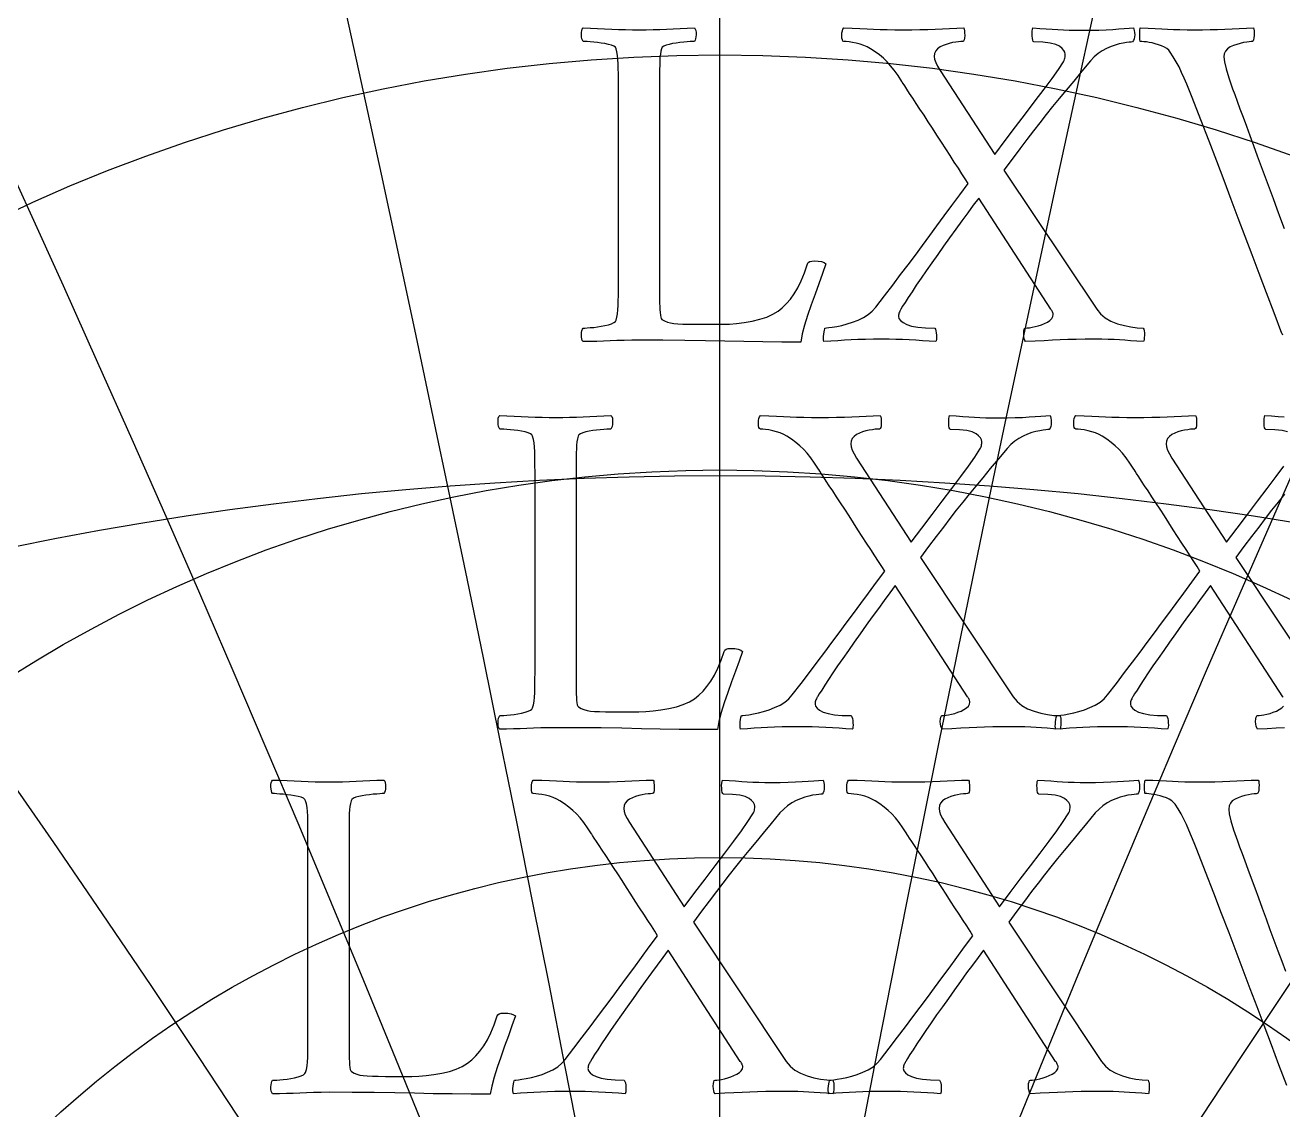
# Model space of a CAD drawing. Header units: millimetres. Extents: x -69 to 69, y -69 to 71.
# Drawn here: x -5.81 to 4.71, y 24 to 33.08 of the extents above; entities that cross this region are included whole.
import ezdxf

# ---------------------------------------------------------------- set-up
doc = ezdxf.new("R2010")
doc.units = ezdxf.units.MM
for name, color, linetype in [('CUT_OUTER', 1, 'Continuous'), ('ENGRAVE', 7, 'Continuous'), ('ENGRAVE_FINE', 8, 'Continuous'), ('TEXT', 5, 'Continuous')]:
    doc.layers.add(name, color=color, linetype=linetype)

msp = doc.modelspace()

# ---------------------------------------------------------------- linework, layer by layer
at = {"layer": 'CUT_OUTER'}
msp.add_arc((-0.0002, -0.0002), 69.3899, 142.382592, 87.802904, dxfattribs=at)
at = {"layer": 'ENGRAVE'}
msp.add_lwpolyline([(0, -68.4), (0, 68.4)], dxfattribs=at)
for centre, radius in [((0, 0), 68.4), ((0, 26.441), 35.7539), ((0, 24.4479), 31.3393), ((0, 22.8282), 27.3367), ((0, 21.5079), 23.6585), ((0, 0), 44.7739), ((0, 20.4326), 20.2372), ((0, 19.5621), 17.0197), ((0, 18.8666), 13.963), ((0, 18.3235), 11.0316), ((0, 0), 29.3085), ((0, 17.9164), 8.195)]:
    msp.add_circle(centre, radius, dxfattribs=at)
for centre, radius, start, end in [((0, 28.9104), 40.6984, 111.7043, 68.2957), ((0, 32.0029), 46.3352, 149.45052, 30.54948), ((0, 35.9333), 52.8966, 171.08193, 8.91807), ((0, 41.0277), 60.7287, 187.99044, 352.00956)]:
    msp.add_arc(centre, radius, start, end, dxfattribs=at)
at = {"layer": 'ENGRAVE_FINE'}
for centre, radius, start, end in [((-375.8573, -48.8622), 381.6555, 4.409132, 17.717416), ((-375.8573, -48.8622), 381.6555, 4.409132, 17.717416), ((375.8573, -48.8622), 381.6555, 162.282584, 175.590868), ((375.8573, -48.8622), 381.6555, 162.282584, 175.590868), ((-182.0857, -48.8622), 193.7716, 8.872894, 35.575309), ((-182.0857, -48.8622), 193.7716, 8.872894, 35.575309), ((182.0857, -48.8622), 193.7716, 144.424691, 171.127106), ((182.0857, -48.8622), 193.7716, 144.424691, 171.127106), ((-114.7896, -48.8622), 132.5476, 13.448315, 53.699619), ((-114.7896, -48.8622), 132.5476, 13.448315, 53.699619), ((114.7896, -48.8622), 132.5476, 126.300381, 166.551685), ((114.7896, -48.8622), 132.5476, 126.300381, 166.551685), ((-78.982, -48.8622), 103.1037, 18.197395, 72.175489), ((-78.982, -48.8622), 103.1037, 18.197395, 72.175489), ((78.982, -48.8622), 103.1037, 107.824511, 161.802605), ((78.982, -48.8622), 103.1037, 107.824511, 161.802605), ((-55.6103, -48.8622), 86.5143, 23.190077, 90.995041), ((-55.6103, -48.8622), 86.5143, 23.190077, 90.995041), ((55.6103, -48.8622), 86.5143, 89.004959, 156.809923), ((55.6103, -48.8622), 86.5143, 89.004959, 156.809923), ((-38.2632, -48.8622), 76.5264, 28.50781, 105.376456), ((-38.2632, -48.8622), 76.5264, 28.50781, 105.376456), ((38.2632, -48.8622), 76.5264, 74.623544, 151.49219), ((38.2632, -48.8622), 76.5264, 74.623544, 151.49219)]:
    msp.add_arc(centre, radius, start, end, dxfattribs=at)
at = {"layer": 'TEXT'}
for points in [[(-0.5036, 30.899), (-0.5036, 30.8944), (-0.5036, 30.8889), (-0.5036, 30.8823), (-0.5036, 30.8747), (-0.5036, 30.8551), (-0.5036, 30.8327), (-0.5036, 30.8076), (-0.5036, 30.7796), (-0.5034, 30.7509), (-0.5026, 30.7235), (-0.5013, 30.6973), (-0.4996, 30.6724), (-0.497, 30.6507), (-0.4935, 30.634), (-0.489, 30.6224), (-0.4834, 30.6158), (-0.462, 30.603), (-0.4384, 30.5931), (-0.4125, 30.5858), (-0.3843, 30.5814), (-0.3508, 30.5788), (-0.3089, 30.5769), (-0.2588, 30.5757), (-0.2002, 30.5754), (0.0222, 30.5754), (0.0803, 30.577), (0.1411, 30.5819), (0.2047, 30.5901), (0.271, 30.6016), (0.3354, 30.6167), (0.3929, 30.6355), (0.4436, 30.6582), (0.4874, 30.6846), (0.5232, 30.7134), (0.5577, 30.7473), (0.591, 30.7862), (0.623, 30.8302), (0.6534, 30.8808), (0.6821, 30.9394), (0.709, 31.0062), (0.7342, 31.081), (0.7408, 31.0916), (0.7524, 31.0992), (0.7691, 31.1038), (0.7908, 31.1053), (0.8242, 31.1038), (0.8515, 31.0992), (0.8727, 31.0916), (0.8879, 31.081), (0.859, 30.9988), (0.8288, 30.9141), (0.7973, 30.8269), (0.7645, 30.7372), (0.7341, 30.6494), (0.7094, 30.5683), (0.6906, 30.4937), (0.6776, 30.4257), (0.518, 30.4262), (0.359, 30.4277), (0.2005, 30.4302), (0.0425, 30.4338), (-0.1203, 30.4373), (-0.2933, 30.4398), (-0.4763, 30.4414), (-0.6695, 30.4419), (-0.7365, 30.4415), (-0.7999, 30.4403), (-0.8598, 30.4385), (-0.9162, 30.4358), (-0.9713, 30.4331), (-1.0275, 30.4312), (-1.0846, 30.4301), (-1.1428, 30.4297), (-1.1497, 30.4393), (-1.1544, 30.452), (-1.1568, 30.4677), (-1.1569, 30.4864), (-1.1553, 30.5051), (-1.1524, 30.5207), (-1.1482, 30.5334), (-1.1428, 30.543), (-1.1281, 30.5434), (-1.1084, 30.5445), (-1.0836, 30.5464), (-1.0538, 30.5491), (-1.0218, 30.5527), (-0.9906, 30.5577), (-0.9601, 30.5639), (-0.9304, 30.5713), (-0.9045, 30.5797), (-0.8854, 30.5885), (-0.8731, 30.5979), (-0.8677, 30.6077), (-0.8605, 30.6338), (-0.855, 30.6633), (-0.8514, 30.6965), (-0.8495, 30.7331), (-0.8486, 30.7723), (-0.848, 30.813), (-0.8476, 30.8552), (-0.8475, 30.899), (-0.8475, 32.5858), (-0.8476, 32.6297), (-0.848, 32.6723), (-0.8486, 32.7136), (-0.8495, 32.7537), (-0.8514, 32.7912), (-0.855, 32.825), (-0.8605, 32.8549), (-0.8677, 32.8811), (-0.8731, 32.8925), (-0.8854, 32.9023), (-0.9045, 32.9107), (-0.9304, 32.9175), (-0.9601, 32.9232), (-0.9906, 32.9281), (-1.0218, 32.9323), (-1.0538, 32.9357), (-1.0836, 32.9384), (-1.1084, 32.9403), (-1.1281, 32.9414), (-1.1428, 32.9418), (-1.1482, 32.9514), (-1.1524, 32.964), (-1.1553, 32.9797), (-1.1569, 32.9984), (-1.1568, 33.0171), (-1.1544, 33.0328), (-1.1497, 33.0454), (-1.1428, 33.055), (-1.0823, 33.0529), (-1.0224, 33.0505), (-0.963, 33.0478), (-0.9041, 33.0449), (-0.8457, 33.0423), (-0.7878, 33.0404), (-0.7304, 33.0392), (-0.6735, 33.0389), (-0.6152, 33.0392), (-0.5577, 33.0404), (-0.501, 33.0423), (-0.445, 33.0449), (-0.3887, 33.0478), (-0.3312, 33.0505), (-0.2724, 33.0529), (-0.2124, 33.055), (-0.2054, 33.0454), (-0.2007, 33.0328), (-0.1983, 33.0171), (-0.1982, 32.9984), (-0.1999, 32.9797), (-0.2028, 32.964), (-0.2069, 32.9514), (-0.2124, 32.9418), (-0.227, 32.9414), (-0.2468, 32.9403), (-0.2715, 32.9384), (-0.3014, 32.9357), (-0.3332, 32.9323), (-0.3641, 32.9281), (-0.3939, 32.9232), (-0.4227, 32.9175), (-0.448, 32.9107), (-0.4672, 32.9023), (-0.4804, 32.8925), (-0.4874, 32.8811), (-0.4929, 32.8594), (-0.497, 32.8346), (-0.5, 32.8068), (-0.5016, 32.7759), (-0.5025, 32.7428), (-0.5031, 32.7082), (-0.5035, 32.672), (-0.5036, 32.6343), (-0.5036, 32.6283), (-0.5036, 32.6222), (-0.5036, 32.6161), (-0.5036, 32.6101), (-0.5036, 32.604), (-0.5036, 32.5979), (-0.5036, 32.5919), (-0.5036, 32.5858)], [(1.5351, 33.0389), (1.6064, 33.0392), (1.6747, 33.0404), (1.7399, 33.0423), (1.8021, 33.0449), (1.8625, 33.0478), (1.9225, 33.0505), (1.9819, 33.0529), (2.0408, 33.055), (2.0443, 33.0449), (2.0469, 33.0308), (2.0484, 33.0126), (2.0489, 32.9903), (2.0479, 32.9691), (2.0448, 32.9539), (2.0398, 32.9448), (2.0327, 32.9418), (2.0168, 32.9411), (1.9973, 32.9392), (1.9743, 32.9361), (1.9477, 32.9317), (1.9199, 32.9256), (1.8931, 32.9175), (1.8673, 32.9074), (1.8426, 32.8953), (1.8213, 32.8805), (1.8062, 32.8624), (1.7971, 32.841), (1.794, 32.8164), (1.7971, 32.7924), (1.8062, 32.7648), (1.8213, 32.7337), (1.8426, 32.6991), (2.2997, 31.9952), (2.3877, 32.1128), (2.4736, 32.2268), (2.5576, 32.3373), (2.6395, 32.4442), (2.7148, 32.5436), (2.779, 32.6313), (2.8321, 32.7074), (2.8741, 32.7719), (2.8795, 32.782), (2.8837, 32.7921), (2.8866, 32.8022), (2.8882, 32.8123), (2.8891, 32.8214), (2.8898, 32.8285), (2.8901, 32.8336), (2.8903, 32.8366), (2.8872, 32.8513), (2.8781, 32.8669), (2.863, 32.8836), (2.8417, 32.9013), (2.8101, 32.9173), (2.7639, 32.9286), (2.7029, 32.9355), (2.6273, 32.9377), (2.6219, 32.9424), (2.6177, 32.9524), (2.6148, 32.9677), (2.6132, 32.9883), (2.6128, 33.0099), (2.6137, 33.0282), (2.6158, 33.0433), (2.6192, 33.055), (2.6763, 33.0511), (2.73, 33.0475), (2.7804, 33.044), (2.8276, 33.0409), (2.8742, 33.0382), (2.9231, 33.0363), (2.9743, 33.0352), (3.0278, 33.0348), (3.1016, 33.0353), (3.1694, 33.0368), (3.2311, 33.0394), (3.2867, 33.0429), (3.337, 33.0467), (3.3828, 33.05), (3.424, 33.0528), (3.4606, 33.055), (3.4643, 33.0454), (3.4672, 33.0328), (3.4694, 33.0171), (3.4707, 32.9984), (3.4704, 32.9794), (3.4672, 32.963), (3.4613, 32.9491), (3.4525, 32.9377), (3.4415, 32.9371), (3.4247, 32.9352), (3.4021, 32.932), (3.3737, 32.9276), (3.3416, 32.921), (3.3079, 32.9114), (3.2728, 32.8988), (3.2361, 32.8831), (3.1996, 32.8638), (3.1648, 32.8401), (3.1318, 32.8122), (3.1006, 32.78), (3.0282, 32.692), (2.9606, 32.6101), (2.8977, 32.5342), (2.8397, 32.4644), (2.7845, 32.3974), (2.73, 32.3299), (2.6763, 32.2619), (2.6233, 32.1934), (2.5684, 32.1214), (2.509, 32.0427), (2.445, 31.9575), (2.3765, 31.8658), (3.1532, 30.7008), (3.1853, 30.6613), (3.225, 30.6279), (3.2723, 30.6006), (3.3271, 30.5794), (3.3845, 30.5635), (3.4394, 30.5521), (3.4917, 30.5453), (3.5415, 30.543), (3.5467, 30.5331), (3.5501, 30.5197), (3.5518, 30.5028), (3.5517, 30.4823), (3.5505, 30.4623), (3.5491, 30.4469), (3.5475, 30.4361), (3.5456, 30.4297), (3.489, 30.4336), (3.4364, 30.4373), (3.3878, 30.4407), (3.3433, 30.4439), (3.2986, 30.4465), (3.2493, 30.4484), (3.1954, 30.4496), (3.137, 30.45), (3.0568, 30.4496), (2.9818, 30.4484), (2.9121, 30.4465), (2.8478, 30.4439), (2.7835, 30.4407), (2.7138, 30.4373), (2.6388, 30.4336), (2.5586, 30.4297), (2.5515, 30.4398), (2.5464, 30.454), (2.5434, 30.4722), (2.5424, 30.4945), (2.5434, 30.5157), (2.5464, 30.5309), (2.5515, 30.54), (2.5586, 30.543), (2.5726, 30.5438), (2.5904, 30.546), (2.612, 30.5498), (2.6374, 30.5551), (2.6644, 30.5621), (2.6905, 30.5708), (2.7159, 30.5813), (2.7406, 30.5936), (2.7618, 30.6073), (2.777, 30.6224), (2.7861, 30.6387), (2.7891, 30.6563), (2.7888, 30.6607), (2.7876, 30.6659), (2.7857, 30.6718), (2.7831, 30.6785), (2.7799, 30.6852), (2.7765, 30.6911), (2.7728, 30.6963), (2.7689, 30.7008), (2.1662, 31.6311), (2.1208, 31.5708), (2.0737, 31.5073), (2.0247, 31.4404), (1.974, 31.3702), (1.9228, 31.2988), (1.8724, 31.2281), (1.8227, 31.1582), (1.7738, 31.0891), (1.727, 31.0223), (1.6838, 30.9596), (1.6441, 30.901), (1.608, 30.8464), (1.5763, 30.7978), (1.5503, 30.7574), (1.5298, 30.725), (1.5149, 30.7008), (1.5126, 30.6962), (1.5099, 30.6906), (1.5066, 30.6841), (1.5028, 30.6765), (1.4992, 30.6681), (1.4967, 30.6593), (1.4952, 30.6499), (1.4947, 30.6401), (1.499, 30.6223), (1.5119, 30.6052), (1.5334, 30.5889), (1.5635, 30.5733), (1.6039, 30.5601), (1.6565, 30.5506), (1.7212, 30.5449), (1.7981, 30.543), (1.8035, 30.5331), (1.8077, 30.5197), (1.8106, 30.5028), (1.8122, 30.4823), (1.8126, 30.4623), (1.8117, 30.4469), (1.8096, 30.4361), (1.8062, 30.4297), (1.7513, 30.4336), (1.6959, 30.4373), (1.6401, 30.4407), (1.5837, 30.4439), (1.5273, 30.4465), (1.4714, 30.4484), (1.4161, 30.4496), (1.3612, 30.45), (1.2871, 30.4496), (1.2186, 30.4484), (1.1557, 30.4465), (1.0983, 30.4439), (1.0431, 30.4407), (0.987, 30.4373), (0.9299, 30.4336), (0.8717, 30.4297), (0.8686, 30.4412), (0.8672, 30.4555), (0.8676, 30.4726), (0.8697, 30.4924), (0.8726, 30.5115), (0.8753, 30.5263), (0.8777, 30.5368), (0.8798, 30.543), (0.8921, 30.5439), (0.9127, 30.5465), (0.9416, 30.551), (0.9789, 30.5572), (1.0212, 30.5657), (1.0649, 30.5774), (1.1101, 30.592), (1.1569, 30.6097), (1.2018, 30.6309), (1.2414, 30.6558), (1.2756, 30.6844), (1.3046, 30.7169), (1.3776, 30.812), (1.4472, 30.903), (1.5131, 30.99), (1.5756, 31.0729), (1.6361, 31.1539), (1.6964, 31.2352), (1.7565, 31.3168), (1.8163, 31.3985), (1.8773, 31.4821), (1.9412, 31.5689), (2.0078, 31.6591), (2.0772, 31.7525), (2.0533, 31.7911), (2.0261, 31.8339), (1.9957, 31.8811), (1.9619, 31.9325), (1.9263, 31.9867), (1.8901, 32.0422), (1.8534, 32.099), (1.8163, 32.157), (1.7794, 32.2147), (1.7435, 32.2703), (1.7086, 32.3239), (1.6747, 32.3755), (1.6428, 32.4237), (1.614, 32.4675), (1.5882, 32.5067), (1.5655, 32.5413), (1.5469, 32.5696), (1.5336, 32.5898), (1.5257, 32.602), (1.523, 32.606), (1.491, 32.6558), (1.4598, 32.7001), (1.4293, 32.7388), (1.3996, 32.7719), (1.3689, 32.8015), (1.3354, 32.8295), (1.2991, 32.8561), (1.2601, 32.8811), (1.2329, 32.8961), (1.2039, 32.9089), (1.1732, 32.9194), (1.1407, 32.9276), (1.1093, 32.9338), (1.0816, 32.9382), (1.0577, 32.9409), (1.0376, 32.9418), (1.0305, 32.9448), (1.0254, 32.9539), (1.0224, 32.9691), (1.0214, 32.9903), (1.0224, 33.0126), (1.0254, 33.0308), (1.0305, 33.0449), (1.0376, 33.055), (1.1077, 33.0529), (1.1726, 33.0505), (1.2321, 33.0478), (1.2864, 33.0449), (1.3406, 33.0423), (1.4001, 33.0404), (1.465, 33.0392), (1.5351, 33.0389)], [(-1.2014, 27.6553), (-1.2014, 27.6507), (-1.2014, 27.6452), (-1.2014, 27.6386), (-1.2014, 27.631), (-1.2014, 27.6114), (-1.2014, 27.589), (-1.2014, 27.5639), (-1.2014, 27.5359), (-1.2012, 27.5073), (-1.2004, 27.4798), (-1.1991, 27.4537), (-1.1974, 27.4288), (-1.1948, 27.407), (-1.1913, 27.3903), (-1.1867, 27.3787), (-1.1812, 27.3721), (-1.1598, 27.3594), (-1.1362, 27.3494), (-1.1103, 27.3422), (-1.0821, 27.3377), (-1.0486, 27.3351), (-1.0067, 27.3332), (-0.9566, 27.332), (-0.898, 27.3317), (-0.6755, 27.3317), (-0.6175, 27.3333), (-0.5567, 27.3382), (-0.4931, 27.3465), (-0.4268, 27.358), (-0.3624, 27.373), (-0.3049, 27.3918), (-0.2542, 27.4145), (-0.2103, 27.4409), (-0.1746, 27.4697), (-0.1401, 27.5036), (-0.1068, 27.5425), (-0.0748, 27.5865), (-0.0444, 27.6371), (-0.0157, 27.6957), (0.0113, 27.7625), (0.0364, 27.8373), (0.043, 27.8479), (0.0546, 27.8555), (0.0713, 27.8601), (0.093, 27.8616), (0.1264, 27.8601), (0.1537, 27.8555), (0.175, 27.8479), (0.1901, 27.8373), (0.1612, 27.7551), (0.131, 27.6704), (0.0995, 27.5832), (0.0667, 27.4935), (0.0363, 27.4057), (0.0116, 27.3246), (-0.0072, 27.25), (-0.0202, 27.182), (-0.1798, 27.1825), (-0.3388, 27.184), (-0.4973, 27.1865), (-0.6553, 27.1901), (-0.8181, 27.1936), (-0.9911, 27.1962), (-1.1741, 27.1977), (-1.3673, 27.1982), (-1.4343, 27.1978), (-1.4977, 27.1967), (-1.5576, 27.1948), (-1.614, 27.1921), (-1.6691, 27.1895), (-1.7253, 27.1876), (-1.7824, 27.1864), (-1.8405, 27.186), (-1.8475, 27.1956), (-1.8522, 27.2083), (-1.8546, 27.224), (-1.8547, 27.2427), (-1.8531, 27.2614), (-1.8502, 27.2771), (-1.846, 27.2897), (-1.8405, 27.2993), (-1.8259, 27.2997), (-1.8062, 27.3008), (-1.7814, 27.3027), (-1.7516, 27.3054), (-1.7196, 27.309), (-1.6883, 27.314), (-1.6579, 27.3202), (-1.6282, 27.3276), (-1.6023, 27.336), (-1.5832, 27.3448), (-1.5709, 27.3542), (-1.5655, 27.364), (-1.5583, 27.3901), (-1.5528, 27.4196), (-1.5492, 27.4528), (-1.5473, 27.4894), (-1.5464, 27.5286), (-1.5458, 27.5693), (-1.5454, 27.6115), (-1.5453, 27.6553), (-1.5453, 29.3421), (-1.5454, 29.386), (-1.5458, 29.4286), (-1.5464, 29.4699), (-1.5473, 29.51), (-1.5492, 29.5475), (-1.5528, 29.5813), (-1.5583, 29.6112), (-1.5655, 29.6374), (-1.5709, 29.6488), (-1.5832, 29.6586), (-1.6023, 29.667), (-1.6282, 29.6738), (-1.6579, 29.6795), (-1.6883, 29.6844), (-1.7196, 29.6886), (-1.7516, 29.692), (-1.7814, 29.6947), (-1.8062, 29.6966), (-1.8259, 29.6977), (-1.8405, 29.6981), (-1.846, 29.7077), (-1.8502, 29.7203), (-1.8531, 29.736), (-1.8547, 29.7547), (-1.8546, 29.7734), (-1.8522, 29.7891), (-1.8475, 29.8017), (-1.8405, 29.8114), (-1.7801, 29.8092), (-1.7202, 29.8068), (-1.6608, 29.8041), (-1.6019, 29.8012), (-1.5435, 29.7986), (-1.4856, 29.7967), (-1.4282, 29.7955), (-1.3713, 29.7952), (-1.313, 29.7955), (-1.2555, 29.7967), (-1.1988, 29.7986), (-1.1428, 29.8012), (-1.0865, 29.8041), (-1.029, 29.8068), (-0.9702, 29.8092), (-0.9102, 29.8114), (-0.9032, 29.8017), (-0.8985, 29.7891), (-0.8961, 29.7734), (-0.896, 29.7547), (-0.8976, 29.736), (-0.9006, 29.7203), (-0.9047, 29.7077), (-0.9102, 29.6981), (-0.9248, 29.6977), (-0.9445, 29.6966), (-0.9693, 29.6947), (-0.9992, 29.692), (-1.031, 29.6886), (-1.0619, 29.6844), (-1.0917, 29.6795), (-1.1205, 29.6738), (-1.1458, 29.667), (-1.165, 29.6586), (-1.1782, 29.6488), (-1.1852, 29.6374), (-1.1907, 29.6157), (-1.1948, 29.5909), (-1.1977, 29.5631), (-1.1994, 29.5322), (-1.2003, 29.4991), (-1.2009, 29.4645), (-1.2013, 29.4283), (-1.2014, 29.3907), (-1.2014, 29.3846), (-1.2014, 29.3785), (-1.2014, 29.3725), (-1.2014, 29.3664), (-1.2014, 29.3603), (-1.2014, 29.3542), (-1.2014, 29.3482), (-1.2014, 29.3421)], [(0.8373, 29.7952), (0.9086, 29.7955), (0.9769, 29.7967), (1.0421, 29.7986), (1.1043, 29.8012), (1.1648, 29.8041), (1.2247, 29.8068), (1.2841, 29.8092), (1.343, 29.8114), (1.3465, 29.8012), (1.3491, 29.7871), (1.3506, 29.7689), (1.3511, 29.7466), (1.3501, 29.7254), (1.347, 29.7102), (1.342, 29.7011), (1.3349, 29.6981), (1.319, 29.6975), (1.2995, 29.6956), (1.2765, 29.6924), (1.25, 29.688), (1.2221, 29.6819), (1.1953, 29.6738), (1.1696, 29.6637), (1.1448, 29.6516), (1.1235, 29.6368), (1.1084, 29.6187), (1.0993, 29.5973), (1.0962, 29.5727), (1.0993, 29.5487), (1.1084, 29.5211), (1.1235, 29.49), (1.1448, 29.4554), (1.6019, 28.7515), (1.6899, 28.8691), (1.7758, 28.9831), (1.8598, 29.0936), (1.9417, 29.2005), (2.017, 29.2999), (2.0812, 29.3876), (2.1343, 29.4637), (2.1763, 29.5282), (2.1817, 29.5383), (2.1859, 29.5484), (2.1888, 29.5585), (2.1905, 29.5686), (2.1913, 29.5777), (2.192, 29.5848), (2.1924, 29.5899), (2.1925, 29.5929), (2.1894, 29.6076), (2.1803, 29.6233), (2.1652, 29.6399), (2.1439, 29.6576), (2.1123, 29.6736), (2.0661, 29.6849), (2.0051, 29.6918), (1.9295, 29.694), (1.9241, 29.6987), (1.9199, 29.7087), (1.917, 29.724), (1.9154, 29.7446), (1.915, 29.7662), (1.9159, 29.7846), (1.918, 29.7996), (1.9215, 29.8114), (1.9785, 29.8074), (2.0322, 29.8038), (2.0826, 29.8004), (2.1298, 29.7972), (2.1764, 29.7945), (2.2253, 29.7926), (2.2765, 29.7915), (2.33, 29.7911), (2.4038, 29.7916), (2.4716, 29.7931), (2.5333, 29.7957), (2.5889, 29.7992), (2.6392, 29.803), (2.685, 29.8063), (2.7262, 29.8091), (2.7628, 29.8114), (2.7665, 29.8017), (2.7694, 29.7891), (2.7716, 29.7734), (2.773, 29.7547), (2.7726, 29.7358), (2.7694, 29.7193), (2.7635, 29.7054), (2.7548, 29.694), (2.7438, 29.6934), (2.7269, 29.6915), (2.7043, 29.6884), (2.6759, 29.6839), (2.6438, 29.6774), (2.6101, 29.6677), (2.575, 29.6551), (2.5383, 29.6394), (2.5018, 29.6201), (2.467, 29.5965), (2.434, 29.5685), (2.4028, 29.5363), (2.3304, 29.4483), (2.2628, 29.3664), (2.1999, 29.2905), (2.1419, 29.2208), (2.0867, 29.1538), (2.0322, 29.0863), (1.9785, 29.0182), (1.9255, 28.9497), (1.8706, 28.8777), (1.8112, 28.799), (1.7473, 28.7138), (1.6787, 28.6221), (2.4554, 27.4571), (2.4875, 27.4176), (2.5272, 27.3843), (2.5745, 27.3569), (2.6294, 27.3357), (2.6867, 27.3198), (2.7416, 27.3084), (2.7939, 27.3016), (2.8437, 27.2993), (2.8489, 27.2894), (2.8523, 27.276), (2.854, 27.2591), (2.8539, 27.2386), (2.8527, 27.2187), (2.8513, 27.2032), (2.8497, 27.1924), (2.8478, 27.186), (2.7912, 27.19), (2.7386, 27.1936), (2.69, 27.197), (2.6455, 27.2002), (2.6008, 27.2029), (2.5515, 27.2047), (2.4976, 27.2059), (2.4392, 27.2063), (2.359, 27.2059), (2.284, 27.2047), (2.2143, 27.2029), (2.15, 27.2002), (2.0857, 27.197), (2.016, 27.1936), (1.941, 27.19), (1.8608, 27.186), (1.8537, 27.1962), (1.8486, 27.2103), (1.8456, 27.2285), (1.8446, 27.2508), (1.8456, 27.272), (1.8486, 27.2872), (1.8537, 27.2963), (1.8608, 27.2993), (1.8748, 27.3001), (1.8926, 27.3023), (1.9142, 27.3061), (1.9397, 27.3114), (1.9666, 27.3184), (1.9927, 27.3271), (2.0182, 27.3376), (2.0428, 27.3499), (2.064, 27.3636), (2.0792, 27.3787), (2.0883, 27.395), (2.0913, 27.4126), (2.091, 27.417), (2.0898, 27.4222), (2.0879, 27.4281), (2.0853, 27.4348), (2.0821, 27.4415), (2.0787, 27.4475), (2.075, 27.4526), (2.0711, 27.4571), (1.4684, 28.3875), (1.423, 28.3272), (1.3759, 28.2636), (1.3269, 28.1967), (1.2762, 28.1265), (1.2251, 28.0551), (1.1746, 27.9845), (1.1249, 27.9145), (1.076, 27.8454), (1.0292, 27.7787), (0.986, 27.716), (0.9463, 27.6573), (0.9102, 27.6027), (0.8786, 27.5542), (0.8525, 27.5137), (0.832, 27.4813), (0.8171, 27.4571), (0.8148, 27.4525), (0.8121, 27.447), (0.8088, 27.4404), (0.805, 27.4328), (0.8014, 27.4245), (0.7989, 27.4156), (0.7974, 27.4062), (0.7969, 27.3964), (0.8012, 27.3786), (0.8141, 27.3615), (0.8356, 27.3452), (0.8657, 27.3296), (0.9061, 27.3164), (0.9587, 27.3069), (1.0234, 27.3012), (1.1003, 27.2993), (1.1057, 27.2894), (1.1099, 27.276), (1.1128, 27.2591), (1.1144, 27.2386), (1.1148, 27.2187), (1.1139, 27.2032), (1.1118, 27.1924), (1.1084, 27.186), (1.0535, 27.19), (0.9981, 27.1936), (0.9423, 27.197), (0.8859, 27.2002), (0.8295, 27.2029), (0.7736, 27.2047), (0.7183, 27.2059), (0.6634, 27.2063), (0.5893, 27.2059), (0.5208, 27.2047), (0.4579, 27.2029), (0.4005, 27.2002), (0.3454, 27.197), (0.2892, 27.1936), (0.2321, 27.19), (0.1739, 27.186), (0.1708, 27.1975), (0.1694, 27.2118), (0.1698, 27.2289), (0.1719, 27.2487), (0.1748, 27.2678), (0.1775, 27.2826), (0.1799, 27.2931), (0.182, 27.2993), (0.1943, 27.3002), (0.2149, 27.3028), (0.2438, 27.3073), (0.2811, 27.3135), (0.3234, 27.3221), (0.3671, 27.3337), (0.4124, 27.3484), (0.4591, 27.3661), (0.504, 27.3872), (0.5436, 27.4121), (0.5778, 27.4408), (0.6068, 27.4732), (0.6798, 27.5683), (0.7494, 27.6593), (0.8154, 27.7463), (0.8778, 27.8292), (0.9384, 27.9103), (0.9986, 27.9915), (1.0587, 28.0731), (1.1185, 28.1549), (1.1795, 28.2384), (1.2434, 28.3253), (1.31, 28.4154), (1.3794, 28.5088), (1.3555, 28.5474), (1.3283, 28.5902), (1.2979, 28.6374), (1.2641, 28.6888), (1.2285, 28.743), (1.1923, 28.7985), (1.1557, 28.8553), (1.1185, 28.9133), (1.0816, 28.971), (1.0457, 29.0266), (1.0108, 29.0802), (0.9769, 29.1318), (0.9451, 29.1801), (0.9162, 29.2238), (0.8904, 29.263), (0.8677, 29.2976), (0.8491, 29.3259), (0.8358, 29.3462), (0.8279, 29.3583), (0.8252, 29.3623), (0.7932, 29.4121), (0.762, 29.4564), (0.7315, 29.4951), (0.7018, 29.5282), (0.6711, 29.5578), (0.6376, 29.5858), (0.6013, 29.6124), (0.5623, 29.6374), (0.5351, 29.6525), (0.5062, 29.6652), (0.4754, 29.6757), (0.4429, 29.6839), (0.4115, 29.6901), (0.3838, 29.6945), (0.3599, 29.6972), (0.3398, 29.6981), (0.3327, 29.7011), (0.3277, 29.7102), (0.3246, 29.7254), (0.3236, 29.7466), (0.3246, 29.7689), (0.3277, 29.7871), (0.3327, 29.8012), (0.3398, 29.8114), (0.41, 29.8092), (0.4748, 29.8068), (0.5343, 29.8041), (0.5886, 29.8012), (0.6428, 29.7986), (0.7023, 29.7967), (0.7672, 29.7955), (0.8373, 29.7952)], [(-3.1006, 24.604), (-3.1006, 24.5994), (-3.1006, 24.5939), (-3.1006, 24.5873), (-3.1006, 24.5797), (-3.1006, 24.5601), (-3.1006, 24.5377), (-3.1006, 24.5126), (-3.1006, 24.4847), (-3.1004, 24.456), (-3.0996, 24.4285), (-3.0983, 24.4024), (-3.0966, 24.3775), (-3.094, 24.3557), (-3.0905, 24.339), (-3.086, 24.3274), (-3.0804, 24.3208), (-3.059, 24.3081), (-3.0354, 24.2981), (-3.0095, 24.2909), (-2.9813, 24.2864), (-2.9478, 24.2838), (-2.9059, 24.2819), (-2.8558, 24.2808), (-2.7972, 24.2804), (-2.5747, 24.2804), (-2.5167, 24.282), (-2.4559, 24.2869), (-2.3923, 24.2952), (-2.326, 24.3067), (-2.2616, 24.3217), (-2.2041, 24.3405), (-2.1534, 24.3632), (-2.1096, 24.3896), (-2.0738, 24.4184), (-2.0393, 24.4523), (-2.006, 24.4912), (-1.974, 24.5352), (-1.9436, 24.5858), (-1.9149, 24.6444), (-1.888, 24.7112), (-1.8628, 24.786), (-1.8562, 24.7966), (-1.8446, 24.8042), (-1.8279, 24.8088), (-1.8062, 24.8103), (-1.7728, 24.8088), (-1.7455, 24.8042), (-1.7242, 24.7966), (-1.7091, 24.786), (-1.738, 24.7038), (-1.7682, 24.6192), (-1.7997, 24.5319), (-1.8325, 24.4422), (-1.8629, 24.3544), (-1.8876, 24.2733), (-1.9064, 24.1987), (-1.9194, 24.1307), (-2.079, 24.1312), (-2.238, 24.1327), (-2.3965, 24.1353), (-2.5545, 24.1388), (-2.7173, 24.1423), (-2.8903, 24.1449), (-3.0733, 24.1464), (-3.2665, 24.1469), (-3.3335, 24.1465), (-3.3969, 24.1454), (-3.4568, 24.1435), (-3.5132, 24.1408), (-3.5683, 24.1382), (-3.6245, 24.1363), (-3.6816, 24.1351), (-3.7398, 24.1347), (-3.7467, 24.1444), (-3.7514, 24.157), (-3.7538, 24.1727), (-3.7539, 24.1914), (-3.7523, 24.2101), (-3.7494, 24.2258), (-3.7452, 24.2384), (-3.7398, 24.248), (-3.7251, 24.2484), (-3.7054, 24.2495), (-3.6806, 24.2514), (-3.6508, 24.2541), (-3.6188, 24.2577), (-3.5876, 24.2627), (-3.5571, 24.2689), (-3.5274, 24.2763), (-3.5015, 24.2847), (-3.4824, 24.2935), (-3.4701, 24.3029), (-3.4647, 24.3127), (-3.4575, 24.3388), (-3.452, 24.3684), (-3.4484, 24.4015), (-3.4465, 24.4381), (-3.4456, 24.4773), (-3.445, 24.518), (-3.4446, 24.5602), (-3.4445, 24.604), (-3.4445, 26.2908), (-3.4446, 26.3347), (-3.445, 26.3773), (-3.4456, 26.4186), (-3.4465, 26.4587), (-3.4484, 26.4962), (-3.452, 26.53), (-3.4575, 26.5599), (-3.4647, 26.5861), (-3.4701, 26.5975), (-3.4824, 26.6074), (-3.5015, 26.6157), (-3.5274, 26.6225), (-3.5571, 26.6282), (-3.5876, 26.6331), (-3.6188, 26.6373), (-3.6508, 26.6407), (-3.6806, 26.6434), (-3.7054, 26.6453), (-3.7251, 26.6464), (-3.7398, 26.6468), (-3.7452, 26.6564), (-3.7494, 26.669), (-3.7523, 26.6847), (-3.7539, 26.7034), (-3.7538, 26.7221), (-3.7514, 26.7378), (-3.7467, 26.7504), (-3.7398, 26.7601), (-3.6793, 26.7579), (-3.6194, 26.7555), (-3.56, 26.7529), (-3.5011, 26.7499), (-3.4427, 26.7473), (-3.3848, 26.7454), (-3.3274, 26.7443), (-3.2705, 26.7439), (-3.2122, 26.7443), (-3.1547, 26.7454), (-3.098, 26.7473), (-3.042, 26.7499), (-2.9857, 26.7529), (-2.9282, 26.7555), (-2.8694, 26.7579), (-2.8094, 26.7601), (-2.8024, 26.7504), (-2.7977, 26.7378), (-2.7953, 26.7221), (-2.7952, 26.7034), (-2.7968, 26.6847), (-2.7998, 26.669), (-2.8039, 26.6564), (-2.8094, 26.6468), (-2.824, 26.6464), (-2.8437, 26.6453), (-2.8685, 26.6434), (-2.8984, 26.6407), (-2.9302, 26.6373), (-2.9611, 26.6331), (-2.9909, 26.6282), (-3.0197, 26.6225), (-3.045, 26.6157), (-3.0642, 26.6074), (-3.0774, 26.5975), (-3.0844, 26.5861), (-3.0899, 26.5644), (-3.094, 26.5396), (-3.097, 26.5118), (-3.0986, 26.4809), (-3.0995, 26.4478), (-3.1001, 26.4132), (-3.1005, 26.377), (-3.1006, 26.3394), (-3.1006, 26.3333), (-3.1006, 26.3272), (-3.1006, 26.3212), (-3.1006, 26.3151), (-3.1006, 26.309), (-3.1006, 26.303), (-3.1006, 26.2969), (-3.1006, 26.2908)], [(-1.0619, 26.7439), (-0.9906, 26.7443), (-0.9223, 26.7454), (-0.8571, 26.7473), (-0.7949, 26.7499), (-0.7344, 26.7529), (-0.6745, 26.7555), (-0.6151, 26.7579), (-0.5562, 26.7601), (-0.5527, 26.7499), (-0.5501, 26.7358), (-0.5486, 26.7176), (-0.5481, 26.6953), (-0.5491, 26.6741), (-0.5522, 26.6589), (-0.5572, 26.6498), (-0.5643, 26.6468), (-0.5802, 26.6462), (-0.5997, 26.6443), (-0.6227, 26.6411), (-0.6492, 26.6367), (-0.6771, 26.6306), (-0.7039, 26.6225), (-0.7296, 26.6124), (-0.7544, 26.6003), (-0.7757, 26.5855), (-0.7908, 26.5674), (-0.7999, 26.546), (-0.803, 26.5214), (-0.7999, 26.4974), (-0.7908, 26.4698), (-0.7757, 26.4387), (-0.7544, 26.4041), (-0.2973, 25.7002), (-0.2093, 25.8178), (-0.1234, 25.9318), (-0.0394, 26.0423), (0.0425, 26.1492), (0.1178, 26.2486), (0.182, 26.3363), (0.2351, 26.4124), (0.2771, 26.4769), (0.2825, 26.487), (0.2867, 26.4971), (0.2896, 26.5072), (0.2913, 26.5173), (0.2921, 26.5264), (0.2928, 26.5335), (0.2931, 26.5386), (0.2933, 26.5416), (0.2902, 26.5563), (0.2811, 26.572), (0.266, 26.5886), (0.2447, 26.6063), (0.2131, 26.6223), (0.1669, 26.6336), (0.1059, 26.6405), (0.0303, 26.6427), (0.0249, 26.6474), (0.0207, 26.6574), (0.0178, 26.6727), (0.0162, 26.6933), (0.0158, 26.7149), (0.0167, 26.7333), (0.0188, 26.7483), (0.0222, 26.7601), (0.0793, 26.7561), (0.133, 26.7525), (0.1834, 26.7491), (0.2306, 26.7459), (0.2772, 26.7432), (0.3261, 26.7413), (0.3773, 26.7402), (0.4308, 26.7398), (0.5046, 26.7403), (0.5724, 26.7419), (0.6341, 26.7444), (0.6897, 26.7479), (0.74, 26.7517), (0.7858, 26.755), (0.827, 26.7578), (0.8636, 26.7601), (0.8673, 26.7504), (0.8702, 26.7378), (0.8724, 26.7221), (0.8738, 26.7034), (0.8734, 26.6845), (0.8702, 26.668), (0.8643, 26.6541), (0.8556, 26.6427), (0.8446, 26.6421), (0.8277, 26.6402), (0.8051, 26.6371), (0.7767, 26.6326), (0.7446, 26.6261), (0.7109, 26.6165), (0.6758, 26.6038), (0.6391, 26.5881), (0.6026, 26.5688), (0.5678, 26.5452), (0.5348, 26.5172), (0.5036, 26.485), (0.4312, 26.397), (0.3636, 26.3151), (0.3007, 26.2392), (0.2427, 26.1695), (0.1875, 26.1025), (0.133, 26.035), (0.0793, 25.967), (0.0263, 25.8984), (-0.0286, 25.8264), (-0.088, 25.7478), (-0.1519, 25.6626), (-0.2205, 25.5708), (0.5562, 24.4058), (0.5883, 24.3663), (0.628, 24.333), (0.6753, 24.3057), (0.7302, 24.2844), (0.7875, 24.2685), (0.8424, 24.2571), (0.8947, 24.2503), (0.9445, 24.248), (0.9497, 24.2382), (0.9531, 24.2248), (0.9548, 24.2078), (0.9547, 24.1873), (0.9535, 24.1674), (0.9521, 24.1519), (0.9505, 24.1411), (0.9486, 24.1347), (0.892, 24.1387), (0.8394, 24.1423), (0.7908, 24.1457), (0.7463, 24.1489), (0.7016, 24.1516), (0.6523, 24.1535), (0.5984, 24.1546), (0.54, 24.155), (0.4598, 24.1546), (0.3848, 24.1535), (0.3151, 24.1516), (0.2508, 24.1489), (0.1865, 24.1457), (0.1168, 24.1423), (0.0418, 24.1387), (-0.0384, 24.1347), (-0.0455, 24.1449), (-0.0506, 24.159), (-0.0536, 24.1772), (-0.0546, 24.1995), (-0.0536, 24.2207), (-0.0506, 24.2359), (-0.0455, 24.245), (-0.0384, 24.248), (-0.0244, 24.2488), (-0.0066, 24.251), (0.015, 24.2548), (0.0405, 24.2601), (0.0674, 24.2671), (0.0935, 24.2758), (0.119, 24.2863), (0.1436, 24.2986), (0.1648, 24.3124), (0.18, 24.3274), (0.1891, 24.3437), (0.1921, 24.3613), (0.1918, 24.3657), (0.1906, 24.3709), (0.1887, 24.3768), (0.1861, 24.3835), (0.1829, 24.3902), (0.1795, 24.3962), (0.1758, 24.4013), (0.1719, 24.4058), (-0.4308, 25.3362), (-0.4762, 25.2759), (-0.5233, 25.2123), (-0.5723, 25.1454), (-0.623, 25.0752), (-0.6742, 25.0038), (-0.7246, 24.9332), (-0.7743, 24.8633), (-0.8232, 24.7941), (-0.87, 24.7274), (-0.9132, 24.6647), (-0.9529, 24.606), (-0.989, 24.5514), (-1.0206, 24.5029), (-1.0467, 24.4624), (-1.0672, 24.43), (-1.0821, 24.4058), (-1.0844, 24.4012), (-1.0871, 24.3957), (-1.0904, 24.3891), (-1.0942, 24.3815), (-1.0978, 24.3732), (-1.1003, 24.3643), (-1.1018, 24.355), (-1.1023, 24.3451), (-1.098, 24.3273), (-1.0851, 24.3102), (-1.0636, 24.2939), (-1.0335, 24.2783), (-0.9931, 24.2651), (-0.9405, 24.2556), (-0.8758, 24.2499), (-0.7989, 24.248), (-0.7935, 24.2382), (-0.7893, 24.2248), (-0.7864, 24.2078), (-0.7848, 24.1873), (-0.7844, 24.1674), (-0.7853, 24.1519), (-0.7874, 24.1411), (-0.7908, 24.1347), (-0.8457, 24.1387), (-0.9011, 24.1423), (-0.9569, 24.1457), (-1.0133, 24.1489), (-1.0697, 24.1516), (-1.1256, 24.1535), (-1.1809, 24.1546), (-1.2358, 24.155), (-1.3099, 24.1546), (-1.3784, 24.1535), (-1.4413, 24.1516), (-1.4987, 24.1489), (-1.5538, 24.1457), (-1.61, 24.1423), (-1.6671, 24.1387), (-1.7253, 24.1347), (-1.7284, 24.1462), (-1.7298, 24.1605), (-1.7294, 24.1776), (-1.7273, 24.1974), (-1.7244, 24.2165), (-1.7217, 24.2313), (-1.7193, 24.2418), (-1.7172, 24.248), (-1.7049, 24.2489), (-1.6843, 24.2516), (-1.6554, 24.256), (-1.6181, 24.2622), (-1.5758, 24.2708), (-1.5321, 24.2824), (-1.4868, 24.2971), (-1.4401, 24.3148), (-1.3952, 24.3359), (-1.3556, 24.3608), (-1.3214, 24.3895), (-1.2924, 24.422), (-1.2194, 24.517), (-1.1498, 24.608), (-1.0839, 24.695), (-1.0214, 24.7779), (-0.9609, 24.859), (-0.9006, 24.9402), (-0.8405, 25.0218), (-0.7807, 25.1036), (-0.7197, 25.1871), (-0.6558, 25.274), (-0.5892, 25.3641), (-0.5198, 25.4575), (-0.5437, 25.4961), (-0.5709, 25.5389), (-0.6013, 25.5861), (-0.6351, 25.6375), (-0.6707, 25.6918), (-0.7069, 25.7472), (-0.7436, 25.804), (-0.7807, 25.862), (-0.8176, 25.9197), (-0.8535, 25.9753), (-0.8884, 26.0289), (-0.9223, 26.0805), (-0.9542, 26.1288), (-0.983, 26.1725), (-1.0088, 26.2117), (-1.0315, 26.2463), (-1.0501, 26.2746), (-1.0634, 26.2949), (-1.0713, 26.307), (-1.074, 26.311), (-1.106, 26.3608), (-1.1372, 26.4051), (-1.1677, 26.4438), (-1.1974, 26.4769), (-1.2281, 26.5065), (-1.2616, 26.5345), (-1.2979, 26.5611), (-1.3369, 26.5861), (-1.3641, 26.6012), (-1.3931, 26.6139), (-1.4238, 26.6244), (-1.4563, 26.6326), (-1.4877, 26.6388), (-1.5154, 26.6433), (-1.5393, 26.6459), (-1.5594, 26.6468), (-1.5665, 26.6498), (-1.5715, 26.6589), (-1.5746, 26.6741), (-1.5756, 26.6953), (-1.5746, 26.7176), (-1.5715, 26.7358), (-1.5665, 26.7499), (-1.5594, 26.7601), (-1.4893, 26.7579), (-1.4244, 26.7555), (-1.3649, 26.7529), (-1.3106, 26.7499), (-1.2564, 26.7473), (-1.1969, 26.7454), (-1.132, 26.7443), (-1.0619, 26.7439)], [(1.5756, 26.7439), (1.6469, 26.7443), (1.7151, 26.7454), (1.7804, 26.7473), (1.8426, 26.7499), (1.903, 26.7529), (1.9629, 26.7555), (2.0223, 26.7579), (2.0812, 26.7601), (2.0848, 26.7499), (2.0873, 26.7358), (2.0888, 26.7176), (2.0893, 26.6953), (2.0883, 26.6741), (2.0853, 26.6589), (2.0802, 26.6498), (2.0731, 26.6468), (2.0572, 26.6462), (2.0377, 26.6443), (2.0147, 26.6411), (1.9882, 26.6367), (1.9604, 26.6306), (1.9336, 26.6225), (1.9078, 26.6124), (1.883, 26.6003), (1.8618, 26.5855), (1.8466, 26.5674), (1.8375, 26.546), (1.8345, 26.5214), (1.8375, 26.4974), (1.8466, 26.4698), (1.8618, 26.4387), (1.883, 26.4041), (2.3401, 25.7002), (2.4281, 25.8178), (2.5141, 25.9318), (2.598, 26.0423), (2.6799, 26.1492), (2.7553, 26.2486), (2.8195, 26.3363), (2.8726, 26.4124), (2.9145, 26.4769), (2.92, 26.487), (2.9241, 26.4971), (2.9271, 26.5072), (2.9287, 26.5173), (2.9296, 26.5264), (2.9302, 26.5335), (2.9306, 26.5386), (2.9307, 26.5416), (2.9277, 26.5563), (2.9186, 26.572), (2.9034, 26.5886), (2.8822, 26.6063), (2.8506, 26.6223), (2.8043, 26.6336), (2.7434, 26.6405), (2.6678, 26.6427), (2.6623, 26.6474), (2.6582, 26.6574), (2.6553, 26.6727), (2.6536, 26.6933), (2.6532, 26.7149), (2.6541, 26.7333), (2.6563, 26.7483), (2.6597, 26.7601), (2.7167, 26.7561), (2.7704, 26.7525), (2.8209, 26.7491), (2.868, 26.7459), (2.9147, 26.7432), (2.9636, 26.7413), (3.0148, 26.7402), (3.0683, 26.7398), (3.1421, 26.7403), (3.2098, 26.7419), (3.2715, 26.7444), (3.3271, 26.7479), (3.3775, 26.7517), (3.4232, 26.755), (3.4644, 26.7578), (3.5011, 26.7601), (3.5048, 26.7504), (3.5077, 26.7378), (3.5098, 26.7221), (3.5112, 26.7034), (3.5108, 26.6845), (3.5077, 26.668), (3.5017, 26.6541), (3.493, 26.6427), (3.482, 26.6421), (3.4652, 26.6402), (3.4426, 26.6371), (3.4141, 26.6326), (3.382, 26.6261), (3.3484, 26.6165), (3.3132, 26.6038), (3.2766, 26.5881), (3.24, 26.5688), (3.2053, 26.5452), (3.1723, 26.5172), (3.1411, 26.485), (3.0686, 26.397), (3.001, 26.3151), (2.9382, 26.2392), (2.8802, 26.1695), (2.8249, 26.1025), (2.7704, 26.035), (2.7167, 25.967), (2.6637, 25.8984), (2.6089, 25.8264), (2.5495, 25.7478), (2.4855, 25.6626), (2.417, 25.5708), (3.1937, 24.4058), (3.2258, 24.3663), (3.2655, 24.333), (3.3127, 24.3057), (3.3676, 24.2844), (3.425, 24.2685), (3.4798, 24.2571), (3.5322, 24.2503), (3.582, 24.248), (3.5872, 24.2382), (3.5906, 24.2248), (3.5922, 24.2078), (3.5921, 24.1873), (3.591, 24.1674), (3.5896, 24.1519), (3.5879, 24.1411), (3.586, 24.1347), (3.5294, 24.1387), (3.4768, 24.1423), (3.4283, 24.1457), (3.3838, 24.1489), (3.339, 24.1516), (3.2897, 24.1535), (3.2359, 24.1546), (3.1775, 24.155), (3.0972, 24.1546), (3.0222, 24.1535), (2.9526, 24.1516), (2.8882, 24.1489), (2.8239, 24.1457), (2.7542, 24.1423), (2.6793, 24.1387), (2.599, 24.1347), (2.5919, 24.1449), (2.5869, 24.159), (2.5838, 24.1772), (2.5828, 24.1995), (2.5838, 24.2207), (2.5869, 24.2359), (2.5919, 24.245), (2.599, 24.248), (2.613, 24.2488), (2.6309, 24.251), (2.6525, 24.2548), (2.6779, 24.2601), (2.7048, 24.2671), (2.731, 24.2758), (2.7564, 24.2863), (2.781, 24.2986), (2.8023, 24.3124), (2.8175, 24.3274), (2.8266, 24.3437), (2.8296, 24.3613), (2.8292, 24.3657), (2.8281, 24.3709), (2.8262, 24.3768), (2.8235, 24.3835), (2.8204, 24.3902), (2.8169, 24.3962), (2.8133, 24.4013), (2.8094, 24.4058), (2.2066, 25.3362), (2.1613, 25.2759), (2.1141, 25.2123), (2.0652, 25.1454), (2.0145, 25.0752), (1.9633, 25.0038), (1.9129, 24.9332), (1.8632, 24.8633), (1.8143, 24.7941), (1.7675, 24.7274), (1.7243, 24.6647), (1.6846, 24.606), (1.6484, 24.5514), (1.6168, 24.5029), (1.5908, 24.4624), (1.5703, 24.43), (1.5554, 24.4058), (1.5531, 24.4012), (1.5503, 24.3957), (1.547, 24.3891), (1.5432, 24.3815), (1.5397, 24.3732), (1.5372, 24.3643), (1.5356, 24.355), (1.5351, 24.3451), (1.5394, 24.3273), (1.5523, 24.3102), (1.5738, 24.2939), (1.6039, 24.2783), (1.6444, 24.2651), (1.6969, 24.2556), (1.7617, 24.2499), (1.8385, 24.248), (1.844, 24.2382), (1.8481, 24.2248), (1.851, 24.2078), (1.8527, 24.1873), (1.8531, 24.1674), (1.8522, 24.1519), (1.85, 24.1411), (1.8466, 24.1347), (1.7918, 24.1387), (1.7364, 24.1423), (1.6805, 24.1457), (1.6241, 24.1489), (1.5678, 24.1516), (1.5119, 24.1535), (1.4565, 24.1546), (1.4016, 24.155), (1.3276, 24.1546), (1.2591, 24.1535), (1.1961, 24.1516), (1.1387, 24.1489), (1.0836, 24.1457), (1.0275, 24.1423), (0.9703, 24.1387), (0.9122, 24.1347), (0.909, 24.1462), (0.9076, 24.1605), (0.908, 24.1776), (0.9102, 24.1974), (0.9131, 24.2165), (0.9157, 24.2313), (0.9181, 24.2418), (0.9203, 24.248), (0.9325, 24.2489), (0.9531, 24.2516), (0.9821, 24.256), (1.0194, 24.2622), (1.0616, 24.2708), (1.1053, 24.2824), (1.1506, 24.2971), (1.1974, 24.3148), (1.2422, 24.3359), (1.2818, 24.3608), (1.3161, 24.3895), (1.345, 24.422), (1.4181, 24.517), (1.4876, 24.608), (1.5536, 24.695), (1.616, 24.7779), (1.6766, 24.859), (1.7369, 24.9402), (1.7969, 25.0218), (1.8567, 25.1036), (1.9178, 25.1871), (1.9816, 25.274), (2.0482, 25.3641), (2.1176, 25.4575), (2.0938, 25.4961), (2.0666, 25.5389), (2.0361, 25.5861), (2.0024, 25.6375), (1.9667, 25.6918), (1.9306, 25.7472), (1.8939, 25.804), (1.8567, 25.862), (1.8198, 25.9197), (1.7839, 25.9753), (1.749, 26.0289), (1.7151, 26.0805), (1.6833, 26.1288), (1.6545, 26.1725), (1.6287, 26.2117), (1.6059, 26.2463), (1.5873, 26.2746), (1.5741, 26.2949), (1.5661, 26.307), (1.5635, 26.311), (1.5315, 26.3608), (1.5002, 26.4051), (1.4698, 26.4438), (1.4401, 26.4769), (1.4094, 26.5065), (1.3759, 26.5345), (1.3396, 26.5611), (1.3005, 26.5861), (1.2733, 26.6012), (1.2444, 26.6139), (1.2137, 26.6244), (1.1812, 26.6326), (1.1497, 26.6388), (1.122, 26.6433), (1.0981, 26.6459), (1.078, 26.6468), (1.071, 26.6498), (1.0659, 26.6589), (1.0629, 26.6741), (1.0619, 26.6953), (1.0629, 26.7176), (1.0659, 26.7358), (1.071, 26.7499), (1.078, 26.7601), (1.1482, 26.7579), (1.213, 26.7555), (1.2726, 26.7529), (1.3268, 26.7499), (1.381, 26.7473), (1.4406, 26.7454), (1.5054, 26.7443), (1.5756, 26.7439)]]:
    msp.add_lwpolyline(points, close=True, dxfattribs=at)
for points in [[(4.7106, 30.4828), (4.7065, 30.4915), (4.7025, 30.4985), (4.6369, 30.6716), (4.5736, 30.8388), (4.5125, 31.0002), (4.4537, 31.1558), (4.3958, 31.3092), (4.3374, 31.4638), (4.2785, 31.6196), (4.2191, 31.7768), (4.1575, 31.9386), (4.0922, 32.1085), (4.023, 32.2865), (3.9501, 32.4725), (3.928, 32.5297), (3.9061, 32.5838), (3.8845, 32.6348), (3.8631, 32.6829), (3.8413, 32.7284), (3.8181, 32.7719), (3.7937, 32.8133), (3.7681, 32.8528), (3.7559, 32.8682), (3.7398, 32.8821), (3.7195, 32.8945), (3.6953, 32.9054), (3.6691, 32.9147), (3.6432, 32.9226), (3.6175, 32.9289), (3.5921, 32.9337), (3.5685, 32.9372), (3.5481, 32.9398), (3.531, 32.9413), (3.5173, 32.9418), (3.5155, 32.9452), (3.5142, 32.9554), (3.5135, 32.9725), (3.5132, 32.9964), (3.5135, 33.0205), (3.5142, 33.0384), (3.5155, 33.0499), (3.5173, 33.055), (3.5831, 33.0529), (3.6432, 33.0505), (3.6974, 33.0478), (3.7458, 33.0449), (3.7942, 33.0423), (3.8485, 33.0404), (3.9085, 33.0392), (3.9744, 33.0389), (3.9744, 33.0389), (4.0386, 33.0392), (4.1018, 33.0404), (4.164, 33.0423), (4.2252, 33.0449), (4.2856, 33.0478), (4.3455, 33.0505), (4.4049, 33.0529), (4.4638, 33.055), (4.4672, 33.0451), (4.4694, 33.0313), (4.4703, 33.0137), (4.4699, 32.9923), (4.4683, 32.9717), (4.4654, 32.9564), (4.4612, 32.9465), (4.4557, 32.9418), (4.445, 32.9411), (4.4289, 32.9392), (4.4076, 32.9361), (4.3809, 32.9317), (4.352, 32.9256), (4.3238, 32.9175), (4.2963, 32.9074), (4.2697, 32.8953), (4.2467, 32.8802), (4.2302, 32.8614), (4.2204, 32.8387), (4.2171, 32.8123), (4.2216, 32.7714), (4.2353, 32.7132), (4.258, 32.6379), (4.2899, 32.5453), (4.3075, 32.4972), (4.3278, 32.4417), (4.351, 32.3789), (4.3769, 32.3087), (4.4048, 32.233), (4.434, 32.1535), (4.4645, 32.0702), (4.4962, 31.9831), (4.5287, 31.8941), (4.5614, 31.8051), (4.5944, 31.7161), (4.6277, 31.6271), (4.6603, 31.5399), (4.6914, 31.4562), (4.721, 31.376)], [(4.7125, 27.4526), (4.7086, 27.4571), (4.1058, 28.3875), (4.0605, 28.3272), (4.0133, 28.2636), (3.9644, 28.1967), (3.9137, 28.1265), (3.8625, 28.0551), (3.8121, 27.9845), (3.7624, 27.9145), (3.7135, 27.8454), (3.6667, 27.7787), (3.6235, 27.716), (3.5838, 27.6573), (3.5476, 27.6027), (3.516, 27.5542), (3.49, 27.5137), (3.4695, 27.4813), (3.4546, 27.4571), (3.4523, 27.4525), (3.4495, 27.447), (3.4462, 27.4404), (3.4424, 27.4328), (3.4389, 27.4245), (3.4364, 27.4156), (3.4348, 27.4062), (3.4343, 27.3964), (3.4386, 27.3786), (3.4515, 27.3615), (3.473, 27.3452), (3.5031, 27.3296), (3.5436, 27.3164), (3.5961, 27.3069), (3.6609, 27.3012), (3.7377, 27.2993), (3.7432, 27.2894), (3.7473, 27.276), (3.7502, 27.2591), (3.7519, 27.2386), (3.7523, 27.2187), (3.7514, 27.2032), (3.7492, 27.1924), (3.7458, 27.186), (3.691, 27.19), (3.6356, 27.1936), (3.5797, 27.197), (3.5233, 27.2002), (3.467, 27.2029), (3.4111, 27.2047), (3.3557, 27.2059), (3.3009, 27.2063), (3.2268, 27.2059), (3.1583, 27.2047), (3.0953, 27.2029), (3.0379, 27.2002), (2.9828, 27.197), (2.9267, 27.1936), (2.8695, 27.19), (2.8114, 27.186), (2.8082, 27.1975), (2.8068, 27.2118), (2.8072, 27.2289), (2.8094, 27.2487), (2.8123, 27.2678), (2.8149, 27.2826), (2.8173, 27.2931), (2.8195, 27.2993), (2.8317, 27.3002), (2.8523, 27.3028), (2.8813, 27.3073), (2.9186, 27.3135), (2.9608, 27.3221), (3.0045, 27.3337), (3.0498, 27.3484), (3.0966, 27.3661), (3.1414, 27.3872), (3.181, 27.4121), (3.2153, 27.4408), (3.2442, 27.4732), (3.3173, 27.5683), (3.3868, 27.6593), (3.4528, 27.7463), (3.5152, 27.8292), (3.5758, 27.9103), (3.6361, 27.9915), (3.6961, 28.0731), (3.7559, 28.1549), (3.817, 28.2384), (3.8808, 28.3253), (3.9474, 28.4154), (4.0168, 28.5088), (3.993, 28.5474), (3.9658, 28.5902), (3.9353, 28.6374), (3.9016, 28.6888), (3.8659, 28.743), (3.8298, 28.7985), (3.7931, 28.8553), (3.7559, 28.9133), (3.719, 28.971), (3.6831, 29.0266), (3.6482, 29.0802), (3.6144, 29.1318), (3.5825, 29.1801), (3.5537, 29.2238), (3.5279, 29.263), (3.5051, 29.2976), (3.4865, 29.3259), (3.4733, 29.3462), (3.4653, 29.3583), (3.4627, 29.3623), (3.4307, 29.4121), (3.3995, 29.4564), (3.369, 29.4951), (3.3393, 29.5282), (3.3086, 29.5578), (3.2751, 29.5858), (3.2388, 29.6124), (3.1997, 29.6374), (3.1725, 29.6525), (3.1436, 29.6652), (3.1129, 29.6757), (3.0804, 29.6839), (3.0489, 29.6901), (3.0212, 29.6945), (2.9973, 29.6972), (2.9772, 29.6981), (2.9702, 29.7011), (2.9651, 29.7102), (2.9621, 29.7254), (2.9611, 29.7466), (2.9621, 29.7689), (2.9651, 29.7871), (2.9702, 29.8012), (2.9772, 29.8114), (3.0474, 29.8092), (3.1122, 29.8068), (3.1718, 29.8041), (3.226, 29.8012), (3.2802, 29.7986), (3.3398, 29.7967), (3.4046, 29.7955), (3.4748, 29.7952), (3.4748, 29.7952), (3.5461, 29.7955), (3.6144, 29.7967), (3.6796, 29.7986), (3.7418, 29.8012), (3.8022, 29.8041), (3.8621, 29.8068), (3.9215, 29.8092), (3.9804, 29.8114), (3.984, 29.8012), (3.9865, 29.7871), (3.988, 29.7689), (3.9885, 29.7466), (3.9875, 29.7254), (3.9845, 29.7102), (3.9794, 29.7011), (3.9723, 29.6981), (3.9564, 29.6975), (3.937, 29.6956), (3.9139, 29.6924), (3.8874, 29.688), (3.8596, 29.6819), (3.8328, 29.6738), (3.807, 29.6637), (3.7822, 29.6516), (3.761, 29.6368), (3.7458, 29.6187), (3.7367, 29.5973), (3.7337, 29.5727), (3.7367, 29.5487), (3.7458, 29.5211), (3.761, 29.49), (3.7822, 29.4554), (4.2393, 28.7515), (4.3273, 28.8691), (4.4133, 28.9831), (4.4972, 29.0936), (4.5791, 29.2005), (4.6545, 29.2999), (4.7187, 29.3876)], [(4.7498, 29.6736), (4.7035, 29.6849), (4.6426, 29.6918), (4.567, 29.694), (4.5616, 29.6987), (4.5574, 29.7087), (4.5545, 29.724), (4.5528, 29.7446), (4.5524, 29.7662), (4.5533, 29.7846), (4.5555, 29.7996), (4.5589, 29.8114), (4.6159, 29.8074), (4.6696, 29.8038), (4.7201, 29.8004)], [(4.7241, 29.1538), (4.6696, 29.0863), (4.6159, 29.0182), (4.5629, 28.9497), (4.5081, 28.8777), (4.4487, 28.799), (4.3847, 28.7138), (4.3162, 28.6221), (5.0929, 27.4571)], [(4.7231, 27.197), (4.6535, 27.1936), (4.5785, 27.19), (4.4982, 27.186), (4.4911, 27.1962), (4.4861, 27.2103), (4.4831, 27.2285), (4.482, 27.2508), (4.4831, 27.272), (4.4861, 27.2872), (4.4911, 27.2963), (4.4982, 27.2993), (4.5123, 27.3001), (4.5301, 27.3023), (4.5517, 27.3061), (4.5771, 27.3114), (4.604, 27.3184), (4.6302, 27.3271), (4.6556, 27.3376), (4.6803, 27.3499), (4.7015, 27.3636), (4.7167, 27.3787)], [(4.743, 24.2035), (4.6773, 24.3766), (4.614, 24.5438), (4.553, 24.7052), (4.4942, 24.8609), (4.4363, 25.0142), (4.3779, 25.1688), (4.319, 25.3247), (4.2596, 25.4818), (4.198, 25.6436), (4.1326, 25.8135), (4.0635, 25.9915), (3.9906, 26.1776), (3.9684, 26.2347), (3.9466, 26.2888), (3.9249, 26.3399), (3.9036, 26.3879), (3.8817, 26.4334), (3.8586, 26.4769), (3.8342, 26.5184), (3.8085, 26.5578), (3.7964, 26.5732), (3.7802, 26.5871), (3.76, 26.5995), (3.7357, 26.6104), (3.7095, 26.6197), (3.6836, 26.6276), (3.658, 26.6339), (3.6326, 26.6387), (3.6089, 26.6422), (3.5886, 26.6448), (3.5715, 26.6463), (3.5577, 26.6468), (3.5559, 26.6502), (3.5547, 26.6604), (3.5539, 26.6775), (3.5537, 26.7014), (3.5539, 26.7255), (3.5547, 26.7434), (3.5559, 26.7549), (3.5577, 26.7601), (3.6236, 26.7579), (3.6836, 26.7555), (3.7379, 26.7529), (3.7863, 26.7499), (3.8347, 26.7473), (3.8889, 26.7454), (3.949, 26.7443), (4.0148, 26.7439), (4.0148, 26.7439), (4.079, 26.7443), (4.1422, 26.7454), (4.2044, 26.7473), (4.2656, 26.7499), (4.326, 26.7529), (4.386, 26.7555), (4.4454, 26.7579), (4.5043, 26.7601), (4.5077, 26.7501), (4.5098, 26.7363), (4.5107, 26.7187), (4.5104, 26.6974), (4.5087, 26.6768), (4.5058, 26.6615), (4.5016, 26.6515), (4.4962, 26.6468), (4.4855, 26.6462), (4.4694, 26.6443), (4.448, 26.6411), (4.4214, 26.6367), (4.3924, 26.6306), (4.3642, 26.6225), (4.3368, 26.6124), (4.3101, 26.6003), (4.2871, 26.5852), (4.2707, 26.5664), (4.2608, 26.5438), (4.2575, 26.5173), (4.2621, 26.4764), (4.2757, 26.4182), (4.2985, 26.3429), (4.3303, 26.2504), (4.3479, 26.2022), (4.3683, 26.1467), (4.3914, 26.0839), (4.4173, 26.0137), (4.4453, 25.938), (4.4745, 25.8585), (4.5049, 25.7752), (4.5366, 25.6881), (4.5691, 25.5991), (4.6019, 25.5101), (4.6349, 25.4211), (4.6681, 25.3321), (4.7007, 25.2449), (4.7318, 25.1612)]]:
    msp.add_lwpolyline(points, dxfattribs=at)

doc.saveas('drawing.dxf')
